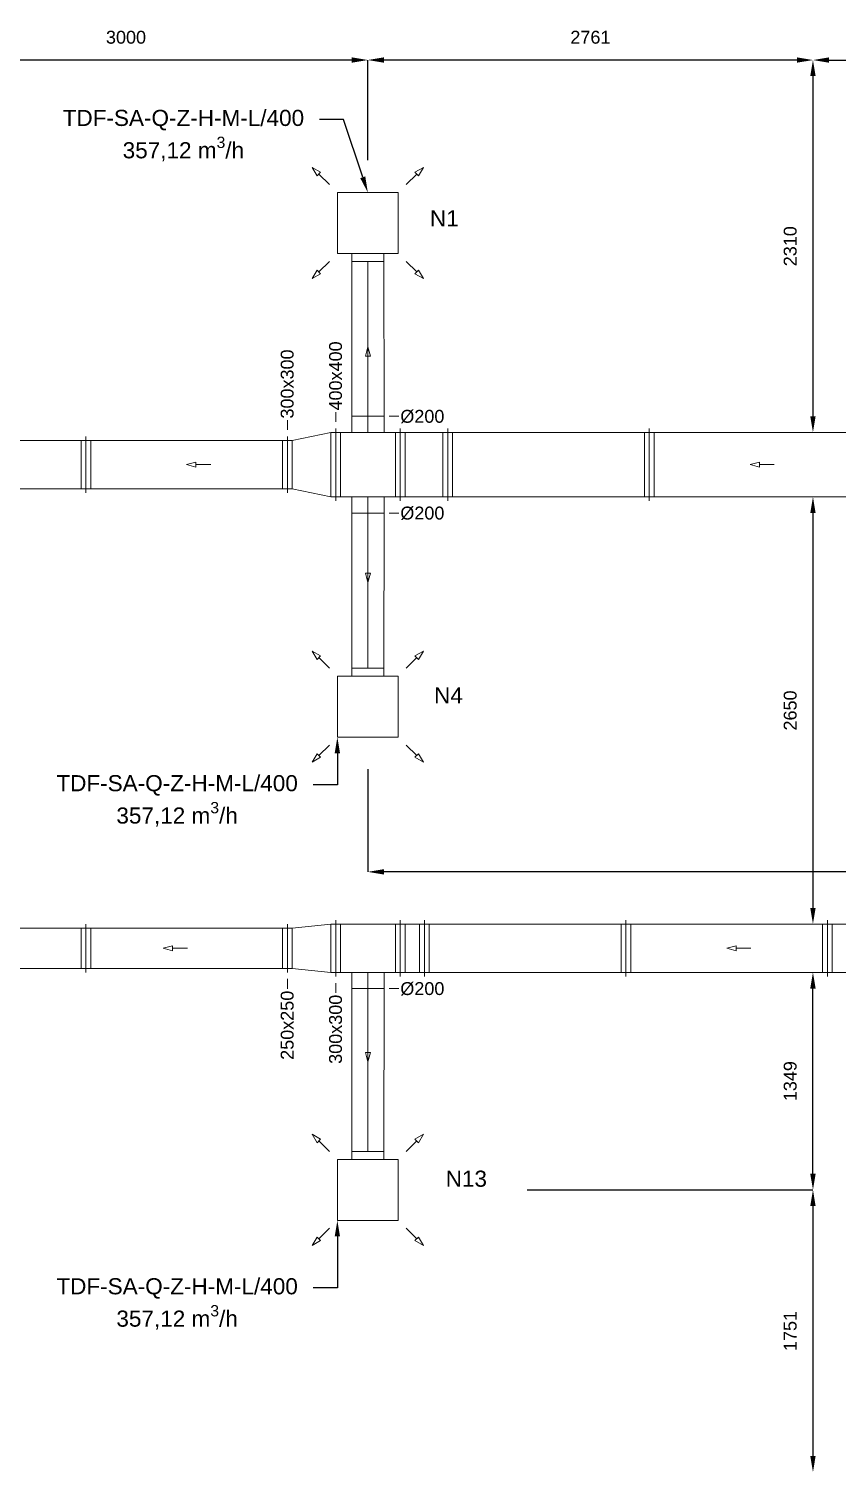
# Model space of a CAD drawing. Header units: millimetres. Extents: x 59762 to 60194, y -87842 to -87548.
# Drawn here: x 60024.89 to 60029.9, y -87796.75 to -87787.8 of the extents above; entities that cross this region are included whole.
import ezdxf
from ezdxf import colors
from ezdxf.entities.mleader import LeaderData, LeaderLine
from ezdxf.math import Vec2, Vec3

# ---------------------------------------------------------------- set-up
doc = ezdxf.new("R2010")
doc.units = ezdxf.units.MM
doc.linetypes.add('JIS_02_1.2', pattern=[2.5, 1.25, -1.25])
doc.linetypes.add('KRESKAKROPKA', pattern=[25.4, 12.7, -6.35, 0, -6.35])
for name, color, linetype, lineweight in [('instalacja nawiewna', 150, 'Continuous', 20), ('kanały', 7, 'Continuous', 20), ('nawi. strzałki', 150, 'Continuous', 20), ('Nawiew opis', 150, 'Continuous', 20), ('wymiary', 7, 'Continuous', 13)]:
    doc.layers.add(name, color=color, linetype=linetype, lineweight=lineweight)
doc.layers.add('osie', color=7, linetype='JIS_02_1.2', lineweight=5, transparency=0.7)
doc.styles.add('styl1', font='arial.ttf', dxfattribs={"height": 0.08})
doc.linetypes.add('ZYGZAK', pattern='A,0.00254,-5.08,[131,ltypeshp.shx,S=5.08,R=0,X=-5.08,Y=0],-10.16,[131,ltypeshp.shx,S=5.08,R=180,X=5.08,Y=0],-5.08', length=20.32254)
doc.dimstyles.new('Kopia Opisowy', dxfattribs={"dimscale": 0, "dimtxt": 0.08, "dimasz": 0.1, "dimexe": 0, "dimexo": 0.2, "dimgap": 0.1, "dimtad": 1, "dimlfac": 1000, "dimtxsty": 'styl1', "dimcen": 2.5, "dimadec": 0, "dimazin": 0, "dimtfac": 1, "dimtmove": 0, "dimatfit": 3, "dimfxl": 1, "dimarcsym": 0})

# ---------------------------------------------------------------- blocks, each defined once
blk = doc.blocks.new('*D45')
at = {"layer": 'Defpoints', "color": 0, "transparency": 16777216}
for p in [(60026.9901, -87787.9899), (60029.7511, -87787.9899), (60026.9901, -87788.8119)]:
    blk.add_point(p, dxfattribs=at)
at = {"layer": 'wymiary', "color": 0, "lineweight": -2, "transparency": 16777216}
for p, q in [((60026.9901, -87788.6119), (60026.9901, -87787.9899)), ((60029.6511, -87787.9899), (60027.0901, -87787.9899))]:
    blk.add_line(p, q, dxfattribs=at)
at = {"layer": 'wymiary', "color": 0, "transparency": 16777216}
for points in [[(60027.0901, -87787.9732), (60027.0901, -87788.0065), (60026.9901, -87787.9899)], [(60029.6511, -87787.9732), (60029.6511, -87788.0065), (60029.7511, -87787.9899)]]:
    blk.add_solid(points, dxfattribs=at)
at = {"layer": 'wymiary', "color": 0, "transparency": 16777216, "insert": (60028.3706, -87787.849), "char_height": 0.08, "attachment_point": 5, "style": 'styl1'}
blk.add_mtext('2761', dxfattribs=at)
blk = doc.blocks.new('*D46')
at = {"layer": 'Defpoints', "color": 0, "transparency": 16777216}
for p in [(60023.9901, -87787.9899), (60023.9901, -87788.8119), (60026.9901, -87788.8119)]:
    blk.add_point(p, dxfattribs=at)
at = {"layer": 'wymiary', "color": 0, "lineweight": -2, "transparency": 16777216}
for p, q in [((60023.9901, -87788.6119), (60023.9901, -87787.9899)), ((60026.8901, -87787.9899), (60024.0901, -87787.9899))]:
    blk.add_line(p, q, dxfattribs=at)
at = {"layer": 'wymiary', "color": 0, "transparency": 16777216}
for points in [[(60024.0901, -87787.9732), (60024.0901, -87788.0065), (60023.9901, -87787.9899)], [(60026.8901, -87787.9732), (60026.8901, -87788.0065), (60026.9901, -87787.9899)]]:
    blk.add_solid(points, dxfattribs=at)
at = {"layer": 'wymiary', "color": 0, "transparency": 16777216, "insert": (60025.4901, -87787.849), "char_height": 0.08, "attachment_point": 5, "style": 'styl1'}
blk.add_mtext('3000', dxfattribs=at)
blk = doc.blocks.new('*D49')
at = {"layer": 'Defpoints', "color": 0, "transparency": 16777216}
for p in [(60029.7511, -87787.9899), (60029.7511, -87790.2999), (60029.7511, -87790.2999)]:
    blk.add_point(p, dxfattribs=at)
at = {"layer": 'wymiary', "color": 0, "lineweight": -2, "transparency": 16777216}
blk.add_line((60029.7511, -87788.0899), (60029.7511, -87790.1999), dxfattribs=at)
at = {"layer": 'wymiary', "color": 0, "transparency": 16777216}
for points in [[(60029.7344, -87788.0899), (60029.7677, -87788.0899), (60029.7511, -87787.9899)], [(60029.7344, -87790.1999), (60029.7677, -87790.1999), (60029.7511, -87790.2999)]]:
    blk.add_solid(points, dxfattribs=at)
at = {"layer": 'wymiary', "color": 0, "transparency": 16777216, "insert": (60029.6102, -87789.1449), "char_height": 0.08, "attachment_point": 5, "rotation": 90, "style": 'styl1'}
blk.add_mtext('2310', dxfattribs=at)
blk = doc.blocks.new('*D50')
at = {"layer": 'Defpoints', "color": 0, "transparency": 16777216}
for p in [(60029.7511, -87790.6999), (60029.7511, -87793.3499), (60029.7511, -87793.3499)]:
    blk.add_point(p, dxfattribs=at)
at = {"layer": 'wymiary', "color": 0, "lineweight": -2, "transparency": 16777216}
blk.add_line((60029.7511, -87790.7999), (60029.7511, -87793.2499), dxfattribs=at)
at = {"layer": 'wymiary', "color": 0, "transparency": 16777216}
for points in [[(60029.7344, -87790.7999), (60029.7677, -87790.7999), (60029.7511, -87790.6999)], [(60029.7344, -87793.2499), (60029.7677, -87793.2499), (60029.7511, -87793.3499)]]:
    blk.add_solid(points, dxfattribs=at)
at = {"layer": 'wymiary', "color": 0, "transparency": 16777216, "insert": (60029.6102, -87792.0249), "char_height": 0.08, "attachment_point": 5, "rotation": 90, "style": 'styl1'}
blk.add_mtext('2650', dxfattribs=at)
blk = doc.blocks.new('*D51')
at = {"layer": 'Defpoints', "color": 0, "transparency": 16777216}
for p in [(60029.7511, -87793.6499), (60029.7511, -87793.6499), (60029.7511, -87794.9989)]:
    blk.add_point(p, dxfattribs=at)
at = {"layer": 'wymiary', "color": 0, "lineweight": -2, "transparency": 16777216}
blk.add_line((60029.7511, -87794.8989), (60029.7511, -87793.7499), dxfattribs=at)
at = {"layer": 'wymiary', "color": 0, "transparency": 16777216}
for points in [[(60029.7344, -87793.7499), (60029.7677, -87793.7499), (60029.7511, -87793.6499)], [(60029.7344, -87794.8989), (60029.7677, -87794.8989), (60029.7511, -87794.9989)]]:
    blk.add_solid(points, dxfattribs=at)
at = {"layer": 'wymiary', "color": 0, "transparency": 16777216, "insert": (60029.6102, -87794.3244), "char_height": 0.08, "attachment_point": 5, "rotation": 90, "style": 'styl1'}
blk.add_mtext('1349', dxfattribs=at)
blk = doc.blocks.new('*D52')
at = {"layer": 'Defpoints', "color": 0, "transparency": 16777216}
for p in [(60027.1791, -87794.9989), (60029.7511, -87796.7499), (60029.7511, -87796.7499)]:
    blk.add_point(p, dxfattribs=at)
at = {"layer": 'wymiary', "color": 0, "lineweight": -2, "transparency": 16777216}
for p, q in [((60027.9791, -87794.9989), (60029.7511, -87794.9989)), ((60029.7511, -87795.0989), (60029.7511, -87796.6499))]:
    blk.add_line(p, q, dxfattribs=at)
at = {"layer": 'wymiary', "color": 0, "transparency": 16777216}
for points in [[(60029.7344, -87795.0989), (60029.7677, -87795.0989), (60029.7511, -87794.9989)], [(60029.7344, -87796.6499), (60029.7677, -87796.6499), (60029.7511, -87796.7499)]]:
    blk.add_solid(points, dxfattribs=at)
at = {"layer": 'wymiary', "color": 0, "transparency": 16777216, "insert": (60029.6102, -87795.8744), "char_height": 0.08, "attachment_point": 5, "rotation": 90, "style": 'styl1'}
blk.add_mtext('1751', dxfattribs=at)
blk = doc.blocks.new('*D43')
at = {"layer": 'Defpoints', "color": 0, "transparency": 16777216}
for p in [(60029.7511, -87787.9899), (60032.5911, -87787.9899), (60032.5911, -87787.9899)]:
    blk.add_point(p, dxfattribs=at)
at = {"layer": 'wymiary', "color": 0, "lineweight": -2, "transparency": 16777216}
blk.add_line((60029.8511, -87787.9899), (60032.4911, -87787.9899), dxfattribs=at)
at = {"layer": 'wymiary', "color": 0, "transparency": 16777216}
for points in [[(60029.8511, -87787.9732), (60029.8511, -87788.0065), (60029.7511, -87787.9899)], [(60032.4911, -87787.9732), (60032.4911, -87788.0065), (60032.5911, -87787.9899)]]:
    blk.add_solid(points, dxfattribs=at)
at = {"layer": 'wymiary', "color": 0, "transparency": 16777216, "insert": (60031.1711, -87787.849), "char_height": 0.08, "attachment_point": 5, "style": 'styl1'}
blk.add_mtext('2840', dxfattribs=at)
blk = doc.blocks.new('*D44')
at = {"layer": 'Defpoints', "color": 0, "transparency": 16777216}
for p in [(60026.9901, -87792.1899), (60026.9901, -87793.0261), (60032.7911, -87793.0261)]:
    blk.add_point(p, dxfattribs=at)
at = {"layer": 'wymiary', "color": 0, "lineweight": -2, "transparency": 16777216}
for p, q in [((60026.9901, -87792.3899), (60026.9901, -87793.0261)), ((60032.7911, -87792.8261), (60032.7911, -87793.0261)), ((60032.6911, -87793.0261), (60027.0901, -87793.0261))]:
    blk.add_line(p, q, dxfattribs=at)
at = {"layer": 'wymiary', "color": 0, "transparency": 16777216}
for points in [[(60027.0901, -87793.0095), (60027.0901, -87793.0428), (60026.9901, -87793.0261)], [(60032.6911, -87793.0095), (60032.6911, -87793.0428), (60032.7911, -87793.0261)]]:
    blk.add_solid(points, dxfattribs=at)
at = {"layer": 'wymiary', "color": 0, "transparency": 16777216, "insert": (60030.4162, -87792.8853), "char_height": 0.08, "attachment_point": 5, "style": 'styl1'}
blk.add_mtext('5801', dxfattribs=at)

msp = doc.modelspace()

# ---------------------------------------------------------------- linework, layer by layer
at = {"layer": 'instalacja nawiewna', "color": 7, "ltscale": 20}
for p, q in [((60026.891053, -87789.189876), (60026.891053, -87789.239876)), ((60027.089053, -87789.239876), (60027.089053, -87789.189876)), ((60026.891053, -87789.239876), (60027.089053, -87789.239876)), ((60026.891053, -87791.761876), (60027.089053, -87791.761876)), ((60026.891053, -87791.811876), (60026.891053, -87791.761876)), ((60027.089053, -87791.761876), (60027.089053, -87791.811876)), ((60026.891053, -87794.759876), (60027.089053, -87794.759876)), ((60026.891053, -87794.809876), (60026.891053, -87794.759876)), ((60027.089053, -87794.759876), (60027.089053, -87794.809876))]:
    msp.add_line(p, q, dxfattribs=at)
for points in [[(60027.179053, -87788.811876), (60026.801053, -87788.811876), (60026.801053, -87789.189876), (60027.179053, -87789.189876)], [(60027.179053, -87791.811876), (60026.801053, -87791.811876), (60026.801053, -87792.189876), (60027.179053, -87792.189876)], [(60027.179053, -87794.809876), (60026.801053, -87794.809876), (60026.801053, -87795.187876), (60027.179053, -87795.187876)]]:
    msp.add_lwpolyline(points, close=True, dxfattribs=at)
at = {"layer": 'kanały', "color": 7, "linetype": 'ZYGZAK', "ltscale": 0.1}
for p, q in [((60026.891053, -87790.199876), (60026.891053, -87789.239876)), ((60027.091053, -87790.199876), (60027.089053, -87789.239876)), ((60026.891053, -87791.761876), (60026.891053, -87790.799876)), ((60027.089053, -87791.761876), (60027.091053, -87790.799876)), ((60026.891053, -87794.759876), (60026.891053, -87793.749876)), ((60027.089053, -87794.759876), (60027.091053, -87793.749876))]:
    msp.add_line(p, q, dxfattribs=at)
at = {"layer": 'kanały', "color": 7, "ltscale": 20}
for p, q in [((60027.091053, -87790.199876), (60026.891053, -87790.199876)), ((60026.891053, -87790.199876), (60026.891053, -87790.299876)), ((60027.091053, -87790.199876), (60027.091053, -87790.299876)), ((60026.791053, -87790.299876), (60026.791053, -87790.274876)), ((60026.791053, -87790.274876), (60026.791053, -87790.299876)), ((60027.191053, -87790.299876), (60027.191053, -87790.274876)), ((60027.191053, -87790.299876), (60027.191053, -87790.274876)), ((60027.486053, -87790.299876), (60027.486053, -87790.274876)), ((60027.486053, -87790.299876), (60027.486053, -87790.274876)), ((60025.241053, -87790.349876), (60024.191053, -87790.349876)), ((60025.211053, -87790.349876), (60025.211053, -87790.649876)), ((60025.241053, -87790.349876), (60025.241053, -87790.324876)), ((60025.241053, -87790.349876), (60025.241053, -87790.324876)), ((60026.491053, -87790.349876), (60025.241053, -87790.349876)), ((60025.241053, -87790.349876), (60025.241053, -87790.649876)), ((60025.241053, -87790.349876), (60025.241053, -87790.649876)), ((60025.271053, -87790.349876), (60025.271053, -87790.649876)), ((60026.461053, -87790.349876), (60026.461053, -87790.649876)), ((60026.491053, -87790.324876), (60026.491053, -87790.349876)), ((60026.491053, -87790.349876), (60026.491053, -87790.324876)), ((60026.491053, -87790.649876), (60026.491053, -87790.349876)), ((60026.521053, -87790.349876), (60026.491053, -87790.349876)), ((60026.491053, -87790.349876), (60026.491053, -87790.649876)), ((60026.761053, -87790.299876), (60026.521053, -87790.349876)), ((60026.521053, -87790.649876), (60026.521053, -87790.349876)), ((60026.761053, -87790.699876), (60026.761053, -87790.299876)), ((60026.761053, -87790.299876), (60026.791053, -87790.299876)), ((60026.791053, -87790.299876), (60026.791053, -87790.699876)), ((60027.191053, -87790.299876), (60026.791053, -87790.299876)), ((60026.791053, -87790.699876), (60026.791053, -87790.299876)), ((60026.821053, -87790.299876), (60026.821053, -87790.699876)), ((60027.161053, -87790.299876), (60027.161053, -87790.699876)), ((60027.191053, -87790.299876), (60027.191053, -87790.699876)), ((60027.486053, -87790.299876), (60027.191053, -87790.299876)), ((60027.191053, -87790.299876), (60027.191053, -87790.699876)), ((60027.221053, -87790.299876), (60027.221053, -87790.699876)), ((60027.456053, -87790.299876), (60027.456053, -87790.699876)), ((60028.736053, -87790.299876), (60027.486053, -87790.299876)), ((60027.486053, -87790.299876), (60027.486053, -87790.699876)), ((60027.486053, -87790.299876), (60027.486053, -87790.699876)), ((60027.516053, -87790.299876), (60027.516053, -87790.699876)), ((60025.241053, -87790.649876), (60024.191053, -87790.649876)), ((60025.241053, -87790.674876), (60025.241053, -87790.649876)), ((60026.491053, -87790.649876), (60025.241053, -87790.649876)), ((60025.241053, -87790.674876), (60025.241053, -87790.649876)), ((60026.491053, -87790.649876), (60026.491053, -87790.674876)), ((60026.521053, -87790.649876), (60026.491053, -87790.649876)), ((60026.491053, -87790.674876), (60026.491053, -87790.649876)), ((60026.761053, -87790.699876), (60026.521053, -87790.649876)), ((60026.761053, -87790.699876), (60026.791053, -87790.699876)), ((60026.791053, -87790.724876), (60026.791053, -87790.699876)), ((60027.191053, -87790.699876), (60026.791053, -87790.699876)), ((60026.791053, -87790.699876), (60026.791053, -87790.724876)), ((60026.891053, -87790.799876), (60026.891053, -87790.699876)), ((60027.091053, -87790.799876), (60027.091053, -87790.699876)), ((60027.191053, -87790.724876), (60027.191053, -87790.699876)), ((60027.191053, -87790.724876), (60027.191053, -87790.699876)), ((60027.486053, -87790.699876), (60027.191053, -87790.699876)), ((60027.486053, -87790.724876), (60027.486053, -87790.699876)), ((60028.736053, -87790.699876), (60027.486053, -87790.699876)), ((60027.486053, -87790.724876), (60027.486053, -87790.699876)), ((60027.091053, -87790.799876), (60026.891053, -87790.799876)), ((60026.791053, -87793.349876), (60026.791053, -87793.324876)), ((60026.791053, -87793.324876), (60026.791053, -87793.349876)), ((60027.191053, -87793.349876), (60027.191053, -87793.324876)), ((60027.191053, -87793.349876), (60027.191053, -87793.324876)), ((60027.341053, -87793.349876), (60027.341053, -87793.324876)), ((60027.341053, -87793.349876), (60027.341053, -87793.324876)), ((60025.241053, -87793.374876), (60024.191053, -87793.374876)), ((60025.211053, -87793.374876), (60025.211053, -87793.624876)), ((60025.241053, -87793.374876), (60025.241053, -87793.349876)), ((60025.241053, -87793.374876), (60025.241053, -87793.349876)), ((60026.491053, -87793.374876), (60025.241053, -87793.374876)), ((60025.241053, -87793.374876), (60025.241053, -87793.624876)), ((60025.241053, -87793.374876), (60025.241053, -87793.624876)), ((60025.271053, -87793.374876), (60025.271053, -87793.624876)), ((60026.461053, -87793.374876), (60026.461053, -87793.624876)), ((60026.491053, -87793.374876), (60026.491053, -87793.349876)), ((60026.491053, -87793.374876), (60026.491053, -87793.349876)), ((60026.491053, -87793.374876), (60026.491053, -87793.624876)), ((60026.491053, -87793.374876), (60026.491053, -87793.624876)), ((60026.761053, -87793.349876), (60026.521053, -87793.374876)), ((60026.521053, -87793.374876), (60026.521053, -87793.624876)), ((60026.761053, -87793.649876), (60026.761053, -87793.349876)), ((60026.761053, -87793.349876), (60026.791053, -87793.349876)), ((60027.191053, -87793.349876), (60026.791053, -87793.349876)), ((60026.791053, -87793.349876), (60026.791053, -87793.649876)), ((60026.791053, -87793.649876), (60026.791053, -87793.349876)), ((60026.821053, -87793.349876), (60026.821053, -87793.649876)), ((60027.161053, -87793.349876), (60027.161053, -87793.649876)), ((60027.191053, -87793.349876), (60027.191053, -87793.649876)), ((60027.341053, -87793.349876), (60027.191053, -87793.349876)), ((60027.191053, -87793.349876), (60027.191053, -87793.649876)), ((60027.221053, -87793.349876), (60027.221053, -87793.649876)), ((60027.311053, -87793.349876), (60027.311053, -87793.649876)), ((60028.591053, -87793.349876), (60027.341053, -87793.349876)), ((60027.341053, -87793.349876), (60027.341053, -87793.649876)), ((60027.341053, -87793.349876), (60027.341053, -87793.649876)), ((60027.371053, -87793.349876), (60027.371053, -87793.649876)), ((60026.491053, -87793.624876), (60026.491053, -87793.599876)), ((60025.241053, -87793.624876), (60024.191053, -87793.624876)), ((60025.241053, -87793.649876), (60025.241053, -87793.624876)), ((60026.491053, -87793.624876), (60025.241053, -87793.624876)), ((60025.241053, -87793.649876), (60025.241053, -87793.624876)), ((60026.491053, -87793.649876), (60026.491053, -87793.624876)), ((60026.491053, -87793.649876), (60026.491053, -87793.624876)), ((60026.761053, -87793.649876), (60026.521053, -87793.624876)), ((60026.761053, -87793.649876), (60026.791053, -87793.649876)), ((60027.191053, -87793.649876), (60026.791053, -87793.649876)), ((60026.791053, -87793.674876), (60026.791053, -87793.649876)), ((60026.791053, -87793.649876), (60026.791053, -87793.674876)), ((60026.891053, -87793.749876), (60026.891053, -87793.649876)), ((60027.091053, -87793.749876), (60027.091053, -87793.649876)), ((60027.191053, -87793.674876), (60027.191053, -87793.649876)), ((60027.191053, -87793.674876), (60027.191053, -87793.649876)), ((60027.341053, -87793.649876), (60027.191053, -87793.649876)), ((60027.341053, -87793.674876), (60027.341053, -87793.649876)), ((60028.591053, -87793.649876), (60027.341053, -87793.649876)), ((60027.341053, -87793.674876), (60027.341053, -87793.649876)), ((60027.091053, -87793.749876), (60026.891053, -87793.749876))]:
    msp.add_line(p, q, dxfattribs=at)
at = {"layer": 'kanały', "ltscale": 20}
for p, q in [((60028.736053, -87790.299876), (60028.736053, -87790.274876)), ((60028.736053, -87790.299876), (60028.736053, -87790.274876)), ((60028.706053, -87790.299876), (60028.706053, -87790.699876)), ((60029.986053, -87790.299876), (60028.736053, -87790.299876)), ((60028.736053, -87790.299876), (60028.736053, -87790.699876)), ((60028.736053, -87790.299876), (60028.736053, -87790.699876)), ((60028.766053, -87790.299876), (60028.766053, -87790.699876)), ((60028.736053, -87790.724876), (60028.736053, -87790.699876)), ((60029.986053, -87790.699876), (60028.736053, -87790.699876)), ((60028.736053, -87790.724876), (60028.736053, -87790.699876)), ((60028.591053, -87793.349876), (60028.591053, -87793.324876)), ((60028.591053, -87793.349876), (60028.591053, -87793.324876)), ((60029.841053, -87793.349876), (60029.841053, -87793.324876)), ((60029.841053, -87793.349876), (60029.841053, -87793.324876)), ((60028.561053, -87793.349876), (60028.561053, -87793.649876)), ((60029.841053, -87793.349876), (60028.591053, -87793.349876)), ((60028.591053, -87793.349876), (60028.591053, -87793.649876)), ((60028.591053, -87793.349876), (60028.591053, -87793.649876)), ((60028.621053, -87793.349876), (60028.621053, -87793.649876)), ((60029.811053, -87793.349876), (60029.811053, -87793.649876)), ((60031.091053, -87793.349876), (60029.841053, -87793.349876)), ((60029.841053, -87793.349876), (60029.841053, -87793.649876)), ((60029.841053, -87793.349876), (60029.841053, -87793.649876)), ((60029.871053, -87793.349876), (60029.871053, -87793.649876)), ((60028.591053, -87793.674876), (60028.591053, -87793.649876)), ((60029.841053, -87793.649876), (60028.591053, -87793.649876)), ((60028.591053, -87793.674876), (60028.591053, -87793.649876)), ((60029.841053, -87793.674876), (60029.841053, -87793.649876)), ((60031.091053, -87793.649876), (60029.841053, -87793.649876)), ((60029.841053, -87793.674876), (60029.841053, -87793.649876))]:
    msp.add_line(p, q, dxfattribs=at)
at = {"layer": 'kanały', "color": 7}
for p, q in [((60026.521053, -87793.374876), (60026.491053, -87793.374876)), ((60026.521053, -87793.624876), (60026.491053, -87793.624876))]:
    msp.add_line(p, q, dxfattribs=at)
at = {"layer": 'nawi. strzałki', "color": 7, "ltscale": 20}
for p, q in [((60026.645489, -87788.656312), (60026.675489, -87788.708274)), ((60026.645489, -87788.656312), (60026.697451, -87788.686312)), ((60027.334616, -87788.656312), (60027.282655, -87788.686312)), ((60027.334616, -87788.656312), (60027.304616, -87788.708274)), ((60026.697451, -87788.686312), (60026.675489, -87788.708274)), ((60026.751555, -87788.762378), (60026.68647, -87788.697293)), ((60027.22855, -87788.762378), (60027.293636, -87788.697293)), ((60027.304616, -87788.708274), (60027.282655, -87788.686312)), ((60026.645489, -87789.345439), (60026.675489, -87789.293478)), ((60026.675489, -87789.293478), (60026.697451, -87789.315439)), ((60026.751555, -87789.239373), (60026.68647, -87789.304458)), ((60027.22855, -87789.239373), (60027.293636, -87789.304458)), ((60027.282655, -87789.315439), (60027.304616, -87789.293478)), ((60027.334616, -87789.345439), (60027.304616, -87789.293478)), ((60026.645489, -87789.345439), (60026.697451, -87789.315439)), ((60027.334616, -87789.345439), (60027.282655, -87789.315439)), ((60026.990553, -87789.769876), (60026.975024, -87789.827831)), ((60027.006082, -87789.827831), (60026.975024, -87789.827831)), ((60026.990553, -87789.769876), (60027.006082, -87789.827831)), ((60026.990553, -87789.919876), (60026.990553, -87789.827831)), ((60025.866053, -87790.499876), (60025.924008, -87790.484347)), ((60025.866053, -87790.499876), (60025.924008, -87790.515405)), ((60025.924008, -87790.484347), (60025.924008, -87790.515405)), ((60026.016053, -87790.499876), (60025.924008, -87790.499876)), ((60029.361053, -87790.499876), (60029.419008, -87790.484347)), ((60029.361053, -87790.499876), (60029.419008, -87790.515405)), ((60029.419008, -87790.484347), (60029.419008, -87790.515405)), ((60029.511053, -87790.499876), (60029.419008, -87790.499876)), ((60026.991053, -87791.080876), (60026.991053, -87791.17292)), ((60026.991053, -87791.230876), (60026.975524, -87791.17292)), ((60026.975524, -87791.17292), (60027.006582, -87791.17292)), ((60026.991053, -87791.230876), (60027.006582, -87791.17292)), ((60026.645489, -87791.656312), (60026.675489, -87791.708274)), ((60026.645489, -87791.656312), (60026.697451, -87791.686312)), ((60026.697451, -87791.686312), (60026.675489, -87791.708274)), ((60026.751555, -87791.762378), (60026.68647, -87791.697293)), ((60027.22855, -87791.762378), (60027.293636, -87791.697293)), ((60027.334616, -87791.656312), (60027.282655, -87791.686312)), ((60027.304616, -87791.708274), (60027.282655, -87791.686312)), ((60027.334616, -87791.656312), (60027.304616, -87791.708274)), ((60026.751555, -87792.239373), (60026.68647, -87792.304458)), ((60027.22855, -87792.239373), (60027.293636, -87792.304458)), ((60026.645489, -87792.345439), (60026.675489, -87792.293478)), ((60026.645489, -87792.345439), (60026.697451, -87792.315439)), ((60026.675489, -87792.293478), (60026.697451, -87792.315439)), ((60027.282655, -87792.315439), (60027.304616, -87792.293478)), ((60027.334616, -87792.345439), (60027.282655, -87792.315439)), ((60027.334616, -87792.345439), (60027.304616, -87792.293478)), ((60025.721053, -87793.499876), (60025.779008, -87793.484347)), ((60025.721053, -87793.499876), (60025.779008, -87793.515405)), ((60025.779008, -87793.484347), (60025.779008, -87793.515405)), ((60025.871053, -87793.499876), (60025.779008, -87793.499876)), ((60029.216053, -87793.499876), (60029.274008, -87793.484347)), ((60029.216053, -87793.499876), (60029.274008, -87793.515405)), ((60029.274008, -87793.484347), (60029.274008, -87793.515405)), ((60029.366053, -87793.499876), (60029.274008, -87793.499876)), ((60026.990553, -87794.054876), (60026.990553, -87794.14692)), ((60026.990553, -87794.204876), (60026.975024, -87794.14692)), ((60026.975024, -87794.14692), (60027.006082, -87794.14692)), ((60026.990553, -87794.204876), (60027.006082, -87794.14692)), ((60026.645489, -87794.654312), (60026.675489, -87794.706274)), ((60026.645489, -87794.654312), (60026.697451, -87794.684312)), ((60027.334616, -87794.654312), (60027.282655, -87794.684312)), ((60027.334616, -87794.654312), (60027.304616, -87794.706274)), ((60026.697451, -87794.684312), (60026.675489, -87794.706274)), ((60026.751555, -87794.760378), (60026.68647, -87794.695293)), ((60027.22855, -87794.760378), (60027.293636, -87794.695293)), ((60027.304616, -87794.706274), (60027.282655, -87794.684312)), ((60026.645489, -87795.343439), (60026.675489, -87795.291478)), ((60026.675489, -87795.291478), (60026.697451, -87795.313439)), ((60026.751555, -87795.237373), (60026.68647, -87795.302458)), ((60027.22855, -87795.237373), (60027.293636, -87795.302458)), ((60027.282655, -87795.313439), (60027.304616, -87795.291478)), ((60027.334616, -87795.343439), (60027.304616, -87795.291478)), ((60026.645489, -87795.343439), (60026.697451, -87795.313439)), ((60027.334616, -87795.343439), (60027.282655, -87795.313439))]:
    msp.add_line(p, q, dxfattribs=at)
at = {"layer": 'osie', "color": 7, "linetype": 'KRESKAKROPKA', "ltscale": 0.1}
for p, q in [((60026.991053, -87790.299876), (60026.990053, -87789.239876)), ((60026.991053, -87791.761876), (60026.991053, -87790.699876)), ((60026.990053, -87794.759876), (60026.991053, -87793.649876))]:
    msp.add_line(p, q, dxfattribs=at)
at = {"layer": 'wymiary', "color": 7}
for p, q in [((60026.791053, -87790.173848), (60026.791053, -87790.234204)), ((60027.181764, -87790.199876), (60027.121408, -87790.199876)), ((60026.491053, -87790.223848), (60026.491053, -87790.284204)), ((60027.181764, -87790.799876), (60027.121408, -87790.799876)), ((60026.491053, -87793.750903), (60026.491053, -87793.690548)), ((60026.791053, -87793.775903), (60026.791053, -87793.715548)), ((60027.181764, -87793.749876), (60027.121408, -87793.749876))]:
    msp.add_line(p, q, dxfattribs=at)

# ---------------------------------------------------------------- texts
at = {"layer": 'Nawiew opis', "color": 7, "ltscale": 20, "char_height": 0.1, "attachment_point": 3, "style": 'styl1'}
for s, insert in [('N1', (60027.553967, -87788.922121)), ('N4', (60027.579481, -87791.881512)), ('N13', (60027.729111, -87794.879512))]:
    msp.add_mtext_dynamic_manual_height_columns(s, width=0.2, gutter_width=1, heights=[0], dxfattribs=dict(at, insert=insert))
at = {"layer": 'wymiary', "color": 7, "ltscale": 20, "char_height": 0.08, "attachment_point": 7, "rotation": 90, "style": 'styl1'}
for s, insert in [('400x400', (60026.830766, -87790.164023)), ('300x300', (60026.530766, -87790.214023)), ('250x250', (60026.530766, -87794.192105)), ('300x300', (60026.830766, -87794.217105))]:
    msp.add_mtext_dynamic_manual_height_columns(s, width=0.44264358, gutter_width=1, heights=[0], dxfattribs=dict(at, insert=insert))
at = {"layer": 'wymiary', "color": 7, "ltscale": 20, "char_height": 0.08, "attachment_point": 1, "style": 'styl1'}
for insert in [(60027.19159, -87790.160163), (60027.19159, -87790.760163), (60027.19159, -87793.710163)]:
    msp.add_mtext_dynamic_manual_height_columns('%%C200', width=0.44264358, gutter_width=1, heights=[0], dxfattribs=dict(at, insert=insert))

# ---------------------------------------------------------------- dimensions: what is measured, and where the dimension line sits
at = {"layer": 'wymiary', "color": 7}
for base, p1, p2, angle, override, picture, middle in [((60023.990053, -87787.989876), (60026.990053, -87788.811876), (60023.990053, -87788.811876), 180, {"dimscale": 1, "dimse1": 1, "dimtix": 0, "dimtofl": 1, "dimtmove": 1, "dimatfit": 3}, '*D46', (60025.490053, -87787.849003)), ((60026.990053, -87787.989876), (60029.751053, -87787.989876), (60026.990053, -87788.811876), 180, {"dimscale": 1, "dimse1": 1, "dimtix": 0, "dimtofl": 1, "dimtmove": 0, "dimatfit": 3}, '*D45', (60028.370553, -87787.84903)), ((60029.751053, -87796.749876), (60027.179053, -87794.998876), (60029.751053, -87796.749876), 90, {"dimscale": 1, "dimexo": 0.8, "dimse1": 0, "dimse2": 1}, '*D52', (60029.610207, -87795.874376))]:
    dim = msp.add_linear_dim(base=base, p1=p1, p2=p2, angle=angle, dimstyle='Kopia Opisowy', override=override, dxfattribs=at)
    dim.commit()
    dim.dimension.update_dxf_attribs({"geometry": picture, "text_midpoint": middle})
at = {"layer": 'wymiary'}
for base, p1, p2, angle, override, picture, middle in [((60032.591053, -87787.989876), (60029.751053, -87787.989876), (60032.591053, -87787.989876), 180, {"dimscale": 1, "dimse1": 1, "dimse2": 1, "dimtix": 0, "dimtofl": 1, "dimtmove": 0, "dimatfit": 3, "dimfxlon": 1}, '*D43', (60031.171053, -87787.84903)), ((60029.751053, -87790.299876), (60029.751053, -87787.989876), (60029.751053, -87790.299876), 90, {"dimscale": 1, "dimse1": 1, "dimse2": 1, "dimtix": 0, "dimtofl": 1, "dimtmove": 0, "dimatfit": 3}, '*D49', (60029.61018, -87789.144876)), ((60029.751053, -87793.349876), (60029.751053, -87790.699876), (60029.751053, -87793.349876), 90, {"dimscale": 1, "dimse1": 1, "dimse2": 1, "dimtix": 0, "dimtofl": 1, "dimtmove": 0, "dimatfit": 3}, '*D50', (60029.610207, -87792.024876)), ((60029.751053, -87793.649876), (60029.751053, -87794.998876), (60029.751053, -87793.649876), 90, {"dimscale": 1, "dimse1": 1, "dimse2": 1, "dimtix": 0, "dimtofl": 1, "dimtmove": 0, "dimatfit": 3}, '*D51', (60029.61018, -87794.324376))]:
    dim = msp.add_linear_dim(base=base, p1=p1, p2=p2, angle=angle, dimstyle='Kopia Opisowy', override=override, dxfattribs=at)
    dim.commit()
    dim.dimension.update_dxf_attribs({"geometry": picture, "text_midpoint": middle})
dim = msp.add_linear_dim(base=(60026.990053, -87793.026143), p1=(60032.791053, -87793.026143), p2=(60026.990053, -87792.189876), angle=180, dimstyle='Kopia Opisowy', override={"dimscale": 1, "dimtix": 0, "dimtofl": 1, "dimtmove": 0, "dimatfit": 3}, dxfattribs=at)
dim.commit()
dim.dimension.update_dxf_attribs({"geometry": '*D44', "text_midpoint": (60030.416197, -87793.026143), "dimtype": 160})

# ---------------------------------------------------------------- leaders
at = {"layer": 'Nawiew opis', "color": 7, "ltscale": 20}
ml = msp.add_multileader_mtext('Standard', dxfattribs=at)
ml.set_content('\\A1;TDF-SA-Q-Z-H-M-L/400\\P357,12 m{\\H0.7x;\\S3^ ;}/h', color=7, style='styl1')
ml.set_leader_properties()
ml.build(insert=Vec2(0, 0))
ml.multileader.update_dxf_attribs({"dogleg_length": 0.3, "arrow_head_size": 0.1})
ctx = ml.context
ctx.base_point, ctx.char_height, ctx.arrow_head_size, ctx.landing_gap_size, ctx.plane_origin = Vec3(60025.002127, -87788.35876), 0.1, 0.1, 0.1, Vec3(60026.741053, -87789.001876)
ctx.text_align_type = 1
notes = []
notes.append((ctx, [(0, (1, 1, 0), (60026.840053, -87788.35876), (-1, 0), 0.15, [(0, [(60026.990053, -87788.811876)], 0, [])])]))
ctx.mtext.insert, ctx.mtext.alignment, ctx.mtext.flow_direction = Vec3(60025.84609, -87788.298869), 2, 5
ml = msp.add_multileader_mtext('Standard', dxfattribs=at)
ml.set_content('\\A1;TDF-SA-Q-Z-H-M-L/400\\P357,12 m{\\H0.7x;\\S3^ ;}/h', color=7, style='styl1')
ml.set_leader_properties()
ml.build(insert=Vec2(0, 0))
ml.multileader.update_dxf_attribs({"dogleg_length": 0.3, "arrow_head_size": 0.1})
ctx = ml.context
ctx.base_point, ctx.char_height, ctx.arrow_head_size, ctx.landing_gap_size, ctx.plane_origin = Vec3(60024.963127, -87792.485799), 0.1, 0.1, 0.1, Vec3(60026.741053, -87791.951876)
ctx.text_align_type = 1
notes.append((ctx, [(0, (1, 1, 0), (60026.801053, -87792.485799), (-1, 0), 0.15, [(0, [(60026.801053, -87792.189876)], 0, [])])]))
ctx.mtext.insert, ctx.mtext.alignment, ctx.mtext.flow_direction = Vec3(60025.80709, -87792.425908), 2, 5
ml = msp.add_multileader_mtext('Standard', dxfattribs=at)
ml.set_content('\\A1;TDF-SA-Q-Z-H-M-L/400\\P357,12 m{\\H0.7x;\\S3^ ;}/h', color=7, style='styl1')
ml.set_leader_properties()
ml.build(insert=Vec2(0, 0))
ml.multileader.update_dxf_attribs({"dogleg_length": 0.3, "arrow_head_size": 0.1})
ctx = ml.context
ctx.base_point, ctx.char_height, ctx.arrow_head_size, ctx.landing_gap_size, ctx.plane_origin = Vec3(60024.963127, -87795.60677), 0.1, 0.1, 0.1, Vec3(60026.741053, -87794.949876)
ctx.text_align_type = 1
notes.append((ctx, [(0, (1, 1, 0), (60026.801053, -87795.60677), (-1, 0), 0.15, [(0, [(60026.801053, -87795.187876)], 0, [])])]))
ctx.mtext.insert, ctx.mtext.alignment, ctx.mtext.flow_direction = Vec3(60025.80709, -87795.546879), 2, 5
for ctx, leaders in notes:
    for number, flags, end, landing, length, lines in leaders:
        leader = LeaderData()
        leader.index, (leader.has_last_leader_line, leader.has_dogleg_vector, leader.attachment_direction) = number, flags
        leader.last_leader_point, leader.dogleg_vector, leader.dogleg_length = Vec3(end), Vec3(landing), length
        for number, points, colour, breaks in lines:
            line = LeaderLine()
            line.index, line.vertices, line.color, line.breaks = number, Vec3.list(points), colors.encode_raw_color(colour), breaks
            leader.lines.append(line)
        ctx.leaders.append(leader)

doc.saveas('drawing.dxf')
